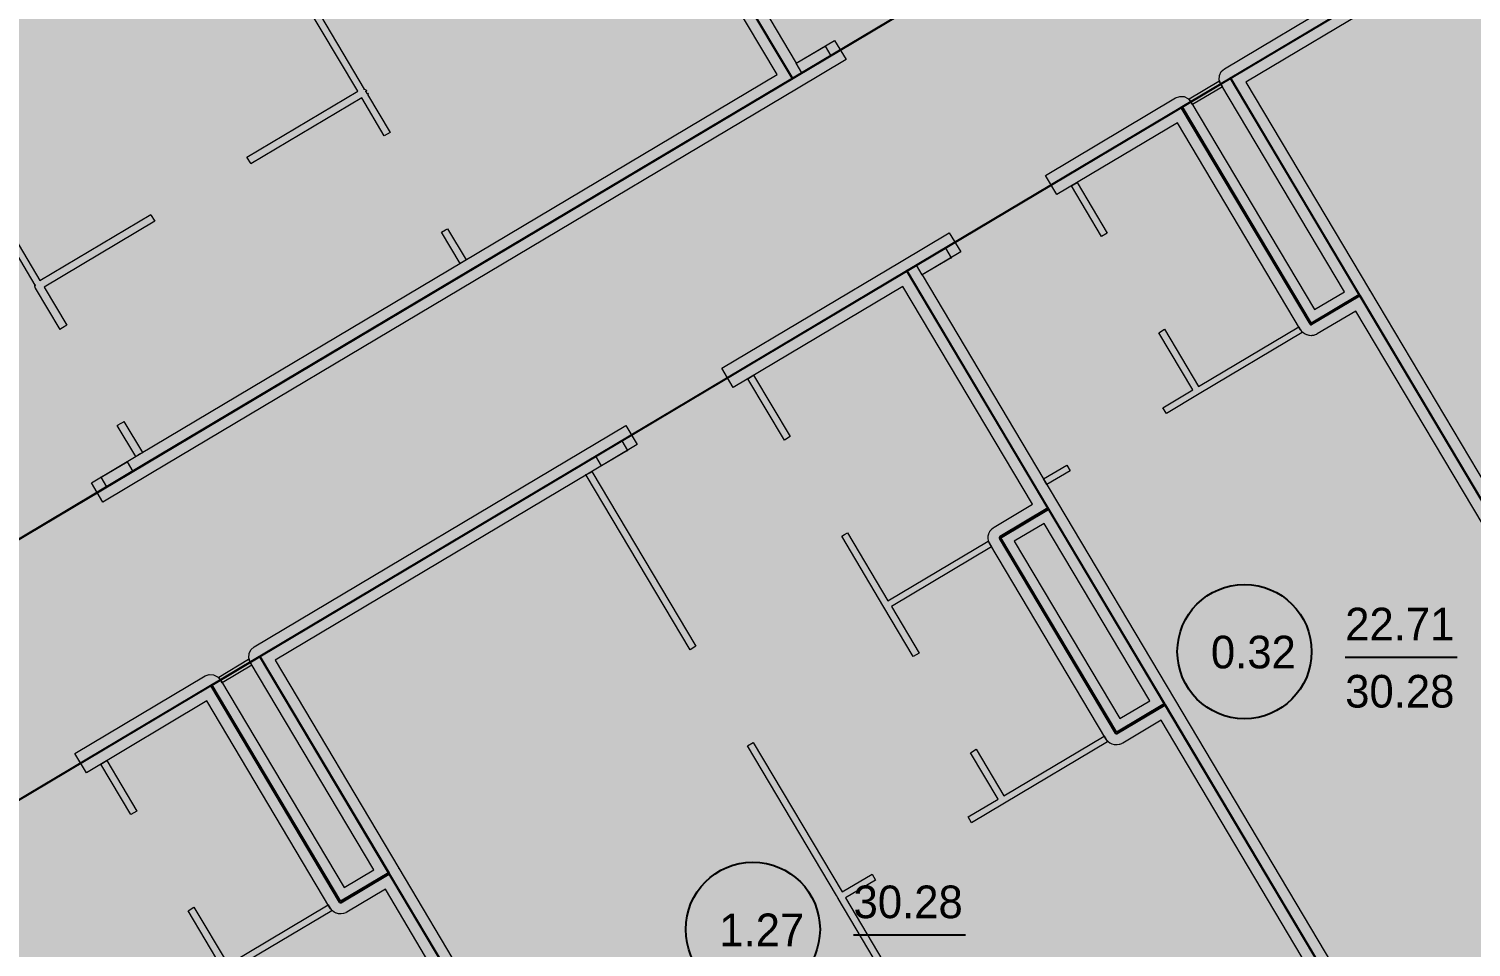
# Model space of a CAD drawing. Header units: millimetres. Extents: x 0 to 312583, y -208103 to 25097.
# Drawn here: x 129132 to 142020, y -152743 to -144542 of the extents above; entities that cross this region are included whole.
import ezdxf

# ---------------------------------------------------------------- set-up
doc = ezdxf.new("R2010")
doc.units = ezdxf.units.MM
doc.linetypes.add('Solid', pattern=[0])
for name, color, linetype, lineweight in [('Inner Walls', 5, 'Solid', 0), ('One-Bedroom Apartment', 1, 'Solid', 35), ('Room Objects', 47, 'Solid', 15), ('Room Walls', 47, 'Solid', 35), ('Service Area', 252, 'Solid', 25), ('Studio Apartment', 250, 'Solid', 25), ('Three-Bedroom Apartment', 151, 'Solid', 25), ('Two-Bedroom Apartment', 252, 'Solid', 25)]:
    doc.layers.add(name, color=color, linetype=linetype, lineweight=lineweight)
doc.styles.add('Dialog.plain', font='Dialog.plain')

msp = doc.modelspace()

# ---------------------------------------------------------------- hatches: boundary and pattern name
at = {"layer": 'One-Bedroom Apartment', "linetype": 'Solid', "lineweight": 25}
for points in [[(147364, -150995), (144473, -152716), (144473, -152716), (139869, -144983), (142759, -143262), (145650, -141540), (145650, -141540), (146911, -143658), (146911, -143658), (146481, -143914), (146480, -143915), (146479, -143917), (146478, -143919), (146477, -143920), (146477, -143922), (146477, -143924), (146477, -143926), (146478, -143928), (147514, -145668), (147515, -145669), (147517, -145671), (147518, -145672), (147520, -145672), (147522, -145673), (147524, -145673), (147526, -145672), (147528, -145671), (147957, -145416), (150254, -149274)], [(138691, -156158), (135801, -157879), (131196, -150146), (134087, -148425), (136978, -146704), (138239, -148822), (138239, -148822), (137809, -149078), (137808, -149079), (137806, -149080), (137805, -149082), (137805, -149084), (137804, -149086), (137805, -149088), (137805, -149089), (137806, -149091), (138842, -150831), (138843, -150833), (138844, -150834), (138846, -150835), (138848, -150836), (138850, -150836), (138852, -150836), (138854, -150835), (138855, -150835), (139285, -150579), (139285, -150579), (141582, -154437)]]:
    msp.add_hatch(color=250, dxfattribs=at).paths.add_polyline_path(points, flags=0)
at = {"layer": 'Room Objects', "linetype": 'Solid', "lineweight": 0}
for points in [[(136041, -144934), (135990, -144848), (135990, -144848), (136247, -144695), (136298, -144781), (136298, -144781)], [(137115, -146738), (137064, -146653), (137064, -146653), (137322, -146499), (137373, -146585), (137373, -146585), (137115, -146738)], [(134250, -148444), (134199, -148358), (134199, -148358), (134431, -148220), (134482, -148306), (134482, -148306)], [(130010, -148408), (130062, -148494), (130062, -148494), (129830, -148632), (129778, -148546), (129778, -148546)]]:
    msp.add_hatch(color=5, dxfattribs=at).paths.add_polyline_path(points, flags=0)
at = {"layer": 'Service Area', "linetype": 'Solid', "lineweight": 25}
for points in [[(161970, -129496), (162994, -131214), (128307, -151866), (127283, -150148)], [(139439, -145238), (139869, -144983), (139869, -144983), (141020, -146916), (140590, -147172)], [(138850, -150826), (137814, -149086), (138244, -148830), (139280, -150570)], [(130767, -150402), (131196, -150146), (132348, -152079), (131918, -152335)]]:
    msp.add_hatch(color=254, dxfattribs=at).paths.add_polyline_path(points, flags=0)
at = {"layer": 'Studio Apartment', "linetype": 'Solid', "lineweight": 25}
for points in [[(138407, -143525), (135955, -144985), (131351, -137252), (131351, -137252), (134241, -135531), (134241, -135531), (137689, -141322), (137260, -141578), (137258, -141579), (137257, -141581), (137256, -141582), (137255, -141584), (137255, -141586), (137255, -141588), (137255, -141590), (137256, -141592)], [(141025, -146924), (144473, -152716), (144473, -152716), (141582, -154437), (136978, -146704), (136978, -146704), (139430, -145244), (139430, -145244), (140581, -147177), (140583, -147178), (140584, -147180), (140586, -147181), (140588, -147181), (140590, -147182), (140591, -147182), (140593, -147181), (140595, -147180)], [(132353, -152088), (135801, -157879), (135801, -157879), (132910, -159600), (128306, -151867), (128307, -151866), (128307, -151866), (130758, -150407), (131909, -152340), (131910, -152342), (131912, -152343), (131914, -152344), (131915, -152345), (131917, -152345), (131919, -152345), (131921, -152344), (131923, -152344)]]:
    msp.add_hatch(color=252, dxfattribs=at).paths.add_polyline_path(points, flags=0)
at = {"layer": 'Two-Bedroom Apartment', "linetype": 'Solid', "lineweight": 25}
msp.add_hatch(color=151, dxfattribs=at).paths.add_polyline_path([(130173, -148427), (127283, -150148), (126022, -148031), (126022, -148031), (126451, -147775), (126453, -147774), (126454, -147772), (126455, -147770), (126456, -147769), (126456, -147767), (126456, -147765), (126456, -147763), (126455, -147761), (125419, -146021), (125418, -146020), (125416, -146018), (125414, -146017), (125413, -146017), (125411, -146016), (125409, -146016), (125407, -146017), (125405, -146018), (124975, -146274), (122678, -142415), (125569, -140694), (128460, -138973), (131351, -137252), (135955, -144985), (133064, -146706)], flags=0)

# ---------------------------------------------------------------- linework, layer by layer
at = {"layer": 'Inner Walls', "color": 47, "linetype": 'Solid', "lineweight": 15}
for p, q in [((131564, -137416), (135990, -144848)), ((135818, -144950), (131393, -137518)), ((139817, -144897), (142708, -143176)), ((143240, -143092), (140006, -145017)), ((135990, -144848), (136333, -144644)), ((136333, -144644), (136436, -144815)), ((136436, -144815), (136006, -145071)), ((133013, -146620), (135818, -144950)), ((139770, -144997), (139772, -144958)), ((139772, -144958), (139788, -144923)), ((139788, -144923), (139817, -144897)), ((136006, -145071), (130224, -148513)), ((139783, -145034), (139770, -144997)), ((140888, -146890), (139783, -145034)), ((140006, -145017), (141111, -146873)), ((138216, -145850), (139379, -145158)), ((139379, -145158), (139416, -145145)), ((139416, -145145), (139455, -145147)), ((139455, -145147), (139490, -145163)), ((139490, -145163), (139516, -145192)), ((139516, -145192), (140621, -147048)), ((139396, -145381), (138318, -146022)), ((140496, -147228), (139396, -145381)), ((138318, -146022), (138216, -145850)), ((136927, -146618), (137356, -146362)), ((137356, -146362), (137459, -146534)), ((137459, -146534), (137115, -146738)), ((130122, -148341), (133013, -146620)), ((135325, -147571), (136927, -146618)), ((137115, -146738), (138325, -148771)), ((136943, -146841), (135427, -147743)), ((138102, -148787), (136943, -146841)), ((140621, -147048), (140888, -146890)), ((141111, -146873), (144431, -152450)), ((140990, -147062), (140646, -147266)), ((144259, -152552), (140990, -147062)), ((140501, -147236), (140496, -147228)), ((140502, -147238), (140501, -147236)), ((140515, -147252), (140502, -147238)), ((140517, -147254), (140515, -147252)), ((140532, -147265), (140517, -147254)), ((140534, -147266), (140532, -147265)), ((140552, -147275), (140534, -147266)), ((140554, -147275), (140552, -147275)), ((140573, -147280), (140554, -147275)), ((140575, -147281), (140573, -147280)), ((140594, -147282), (140575, -147281)), ((140596, -147281), (140594, -147282)), ((140615, -147279), (140596, -147281)), ((140617, -147278), (140615, -147279)), ((140636, -147272), (140617, -147278)), ((140638, -147271), (140636, -147272)), ((140646, -147266), (140638, -147271)), ((135427, -147743), (135325, -147571)), ((131145, -150060), (134466, -148083)), ((134466, -148083), (134568, -148255)), ((134568, -148255), (134138, -148511)), ((129693, -148597), (130122, -148341)), ((129795, -148769), (129693, -148597)), ((130224, -148513), (129795, -148769)), ((134138, -148511), (131334, -150181)), ((137758, -148992), (138102, -148787)), ((138325, -148771), (139371, -150528)), ((138204, -148959), (137938, -149117)), ((139148, -150544), (138204, -148959)), ((137705, -149090), (137706, -149071)), ((137705, -149092), (137705, -149090)), ((137707, -149112), (137705, -149092)), ((137706, -149069), (137711, -149050)), ((137706, -149071), (137706, -149069)), ((137708, -149113), (137707, -149112)), ((137714, -149132), (137708, -149113)), ((137711, -149048), (137720, -149030)), ((137711, -149050), (137711, -149048)), ((137720, -149030), (137721, -149028)), ((137721, -149028), (137733, -149013)), ((137733, -149013), (137734, -149011)), ((137734, -149011), (137748, -148998)), ((137748, -148998), (137750, -148997)), ((137750, -148997), (137758, -148992)), ((137715, -149134), (137714, -149132)), ((137720, -149142), (137715, -149134)), ((138756, -150882), (137720, -149142)), ((137938, -149117), (138881, -150702)), ((131097, -150160), (131100, -150121)), ((131100, -150121), (131116, -150086)), ((131116, -150086), (131145, -150060)), ((131111, -150197), (131097, -150160)), ((132216, -152053), (131111, -150197)), ((131334, -150181), (132439, -152037)), ((129544, -151013), (130707, -150321)), ((130707, -150321), (130744, -150308)), ((130744, -150308), (130783, -150310)), ((130783, -150310), (130818, -150327)), ((130818, -150327), (130844, -150356)), ((130844, -150356), (131949, -152211)), ((139371, -150528), (141540, -154171)), ((130723, -150544), (129647, -151185)), ((131823, -152391), (130723, -150544)), ((138881, -150702), (139148, -150544)), ((139250, -150716), (138907, -150921)), ((141368, -154273), (139250, -150716)), ((138761, -150890), (138756, -150882)), ((138762, -150892), (138761, -150890)), ((138776, -150907), (138762, -150892)), ((138777, -150908), (138776, -150907)), ((138793, -150920), (138777, -150908)), ((129647, -151185), (129544, -151013)), ((138794, -150921), (138793, -150920)), ((138812, -150929), (138794, -150921)), ((138814, -150930), (138812, -150929)), ((138833, -150935), (138814, -150930)), ((138835, -150935), (138833, -150935)), ((138854, -150936), (138835, -150935)), ((138856, -150936), (138854, -150936)), ((138876, -150933), (138856, -150936)), ((138878, -150933), (138876, -150933)), ((138896, -150926), (138878, -150933)), ((138898, -150925), (138896, -150926)), ((138907, -150921), (138898, -150925)), ((131949, -152211), (132216, -152053)), ((132439, -152037), (135759, -157613)), ((132318, -152225), (131974, -152429)), ((135587, -157715), (132318, -152225)), ((131829, -152399), (131823, -152391)), ((131830, -152401), (131829, -152399)), ((131843, -152416), (131830, -152401)), ((131845, -152417), (131843, -152416)), ((131860, -152429), (131845, -152417)), ((131862, -152430), (131860, -152429)), ((131880, -152438), (131862, -152430)), ((131881, -152439), (131880, -152438)), ((131900, -152444), (131881, -152439)), ((131902, -152444), (131900, -152444)), ((131922, -152445), (131902, -152444)), ((131924, -152445), (131922, -152445)), ((131943, -152442), (131924, -152445)), ((131945, -152441), (131943, -152442)), ((131964, -152435), (131945, -152441)), ((131965, -152434), (131964, -152435)), ((131974, -152429), (131965, -152434))]:
    msp.add_line(p, q, dxfattribs=at)
for p in [(141111, -146873), (132439, -152037)]:
    msp.add_point(p, dxfattribs=at)
at = {"layer": 'One-Bedroom Apartment', "color": 250, "linetype": 'Solid', "lineweight": 25}
for p, q in [((139869, -144983), (142759, -143262)), ((144473, -152716), (139869, -144983)), ((134087, -148425), (136978, -146704)), ((136978, -146704), (138239, -148822)), ((131196, -150146), (134087, -148425)), ((138239, -148822), (137809, -149078)), ((137805, -149084), (137804, -149086)), ((137804, -149086), (137805, -149088)), ((137806, -149080), (137805, -149082)), ((137805, -149082), (137805, -149084)), ((137805, -149088), (137805, -149089)), ((137805, -149089), (137806, -149091)), ((137808, -149079), (137806, -149080)), ((137806, -149091), (138842, -150831)), ((137809, -149078), (137808, -149079)), ((135801, -157879), (131196, -150146)), ((138855, -150835), (139285, -150579)), ((139285, -150579), (141582, -154437)), ((138842, -150831), (138843, -150833)), ((138843, -150833), (138844, -150834)), ((138844, -150834), (138846, -150835)), ((138846, -150835), (138848, -150836)), ((138848, -150836), (138850, -150836)), ((138850, -150836), (138852, -150836)), ((138852, -150836), (138854, -150835)), ((138854, -150835), (138855, -150835))]:
    msp.add_line(p, q, dxfattribs=at)
for p in [(138239, -148822), (139285, -150579)]:
    msp.add_point(p, dxfattribs=at)
at = {"layer": 'Room Objects', "color": 0, "linetype": 'Solid', "lineweight": 0}
for p, q in [((135990, -144848), (136247, -144695)), ((136247, -144695), (136298, -144781)), ((136041, -144934), (135990, -144848)), ((136298, -144781), (136041, -144934)), ((137064, -146653), (137322, -146499)), ((137322, -146499), (137373, -146585)), ((137115, -146738), (137064, -146653)), ((137373, -146585), (137115, -146738)), ((134199, -148358), (134431, -148220)), ((134482, -148306), (134250, -148444)), ((134431, -148220), (134482, -148306)), ((129778, -148546), (130010, -148408)), ((130010, -148408), (130062, -148494)), ((134250, -148444), (134199, -148358)), ((129830, -148632), (129778, -148546)), ((130062, -148494), (129830, -148632))]:
    msp.add_line(p, q, dxfattribs=at)
for p in [(135990, -144848), (136298, -144781), (137064, -146653), (137373, -146585), (137115, -146738), (134482, -148306), (134199, -148358), (129778, -148546), (130062, -148494)]:
    msp.add_point(p, dxfattribs=at)
at = {"layer": 'Room Walls', "color": 47, "linetype": 'Solid', "lineweight": 9}
for p, q in [((128613, -139173), (132130, -145079)), ((132071, -145098), (128562, -139203)), ((129188, -146831), (127861, -144602)), ((127912, -144571), (129232, -146788)), ((131081, -145687), (132071, -145098)), ((132130, -145079), (132132, -145079)), ((132132, -145079), (132137, -145082)), ((132137, -145082), (132139, -145083)), ((132139, -145083), (132144, -145087)), ((132152, -145096), (132143, -145101)), ((132143, -145101), (132154, -145120)), ((132144, -145087), (132145, -145088)), ((132145, -145088), (132149, -145092)), ((132149, -145092), (132150, -145094)), ((132150, -145094), (132152, -145096)), ((132154, -145120), (132163, -145115)), ((132163, -145115), (132167, -145122)), ((139501, -145167), (139767, -145008)), ((139798, -145060), (139532, -145218)), ((139767, -145008), (139798, -145060)), ((132107, -145158), (131117, -145747)), ((132309, -145498), (132107, -145158)), ((132167, -145122), (132159, -145127)), ((132159, -145127), (132361, -145467)), ((139532, -145218), (139501, -145167)), ((132361, -145467), (132309, -145498)), ((131086, -145696), (131081, -145687)), ((131112, -145739), (131086, -145696)), ((131117, -145747), (131112, -145739)), ((138449, -145944), (138500, -145914)), ((138717, -146396), (138449, -145944)), ((138500, -145914), (138769, -146365)), ((129232, -146788), (130222, -146199)), ((130258, -146259), (129268, -146848)), ((130222, -146199), (130227, -146207)), ((130227, -146207), (130253, -146250)), ((130253, -146250), (130258, -146259)), ((132821, -146357), (132855, -146336)), ((132987, -146636), (132821, -146357)), ((132855, -146336), (132873, -146326)), ((132873, -146326), (133039, -146605)), ((138769, -146365), (138717, -146396)), ((133021, -146615), (132987, -146636)), ((133039, -146605), (133021, -146615)), ((129187, -146833), (129188, -146831)), ((129187, -146839), (129187, -146833)), ((129187, -146841), (129187, -146839)), ((129188, -146846), (129187, -146841)), ((129188, -146848), (129188, -146846)), ((129190, -146854), (129188, -146848)), ((129191, -146856), (129190, -146854)), ((129193, -146858), (129191, -146856)), ((129411, -147225), (129193, -146858)), ((129268, -146848), (129471, -147189)), ((129419, -147220), (129411, -147225)), ((129433, -147211), (129419, -147220)), ((129471, -147189), (129433, -147211)), ((139229, -147255), (139280, -147224)), ((139533, -147766), (139229, -147255)), ((139280, -147224), (139585, -147735)), ((139585, -147735), (140480, -147202)), ((140511, -147254), (139590, -147802)), ((140480, -147202), (140496, -147228)), ((140496, -147228), (140511, -147254)), ((135558, -147666), (135609, -147635)), ((135884, -148214), (135558, -147666)), ((135609, -147635), (135936, -148183)), ((139266, -147925), (139533, -147766)), ((139590, -147802), (139297, -147977)), ((139297, -147977), (139266, -147925)), ((129922, -148084), (129931, -148079)), ((129931, -148079), (129951, -148066)), ((129951, -148066), (129974, -148053)), ((129974, -148053), (129982, -148048)), ((129982, -148048), (130148, -148326)), ((130088, -148362), (129922, -148084)), ((135936, -148183), (135884, -148214)), ((130149, -148328), (130122, -148341)), ((130148, -148326), (130149, -148328)), ((130096, -148357), (130088, -148362)), ((130109, -148349), (130096, -148357)), ((130122, -148341), (130109, -148349)), ((138200, -148560), (138407, -148437)), ((138407, -148437), (138437, -148488)), ((134110, -148521), (134138, -148511)), ((134113, -148526), (134110, -148521)), ((135041, -150086), (134113, -148526)), ((134138, -148511), (134151, -148503)), ((134151, -148503), (134164, -148495)), ((134164, -148495), (135093, -150055)), ((138230, -148612), (138200, -148560)), ((138437, -148488), (138230, -148612)), ((136396, -149073), (136422, -149057)), ((136773, -149706), (136396, -149073)), ((136422, -149057), (136447, -149042)), ((136447, -149042), (136809, -149650)), ((136809, -149650), (137705, -149117)), ((137735, -149168), (136840, -149701)), ((137705, -149117), (137735, -149168)), ((137035, -150147), (136773, -149706)), ((136840, -149701), (137087, -150116)), ((135093, -150055), (135041, -150086)), ((137087, -150116), (137035, -150147)), ((130829, -150330), (131095, -150171)), ((131126, -150223), (130860, -150381)), ((131095, -150171), (131126, -150223)), ((130860, -150381), (130829, -150330)), ((135553, -150945), (135604, -150914)), ((135604, -150914), (136400, -152250)), ((137845, -151390), (138741, -150857)), ((138771, -150908), (137850, -151457)), ((138741, -150857), (138771, -150908)), ((136348, -152281), (135553, -150945)), ((137547, -151006), (137598, -150975)), ((137794, -151420), (137547, -151006)), ((137598, -150975), (137845, -151390)), ((129776, -151108), (129828, -151077)), ((130045, -151559), (129776, -151108)), ((129828, -151077), (130097, -151528)), ((137526, -151579), (137794, -151420)), ((130097, -151528), (130045, -151559)), ((137850, -151457), (137557, -151631)), ((137557, -151631), (137526, -151579)), ((136400, -152250), (136667, -152091)), ((136698, -152143), (136430, -152302)), ((136667, -152091), (136698, -152143)), ((136363, -152307), (136348, -152281)), ((138538, -155958), (136363, -152307)), ((136430, -152302), (138589, -155928)), ((130557, -152418), (130608, -152387)), ((130861, -152929), (130557, -152418)), ((130608, -152387), (130913, -152899)), ((130913, -152899), (131808, -152365)), ((131839, -152417), (130917, -152965)), ((131808, -152365), (131839, -152417))]:
    msp.add_line(p, q, dxfattribs=at)
for p in [(132130, -145079), (132143, -145101), (129188, -146831), (136363, -152307)]:
    msp.add_point(p, dxfattribs=at)
at = {"layer": 'Service Area', "color": 254, "linetype": 'Solid', "lineweight": 25}
for p, q in [((127283, -150148), (161970, -129496)), ((162994, -131214), (128307, -151866)), ((139439, -145238), (139869, -144983)), ((139869, -144983), (141020, -146916)), ((140590, -147172), (139439, -145238)), ((141020, -146916), (140590, -147172)), ((137814, -149086), (138244, -148830)), ((138244, -148830), (139280, -150570)), ((138850, -150826), (137814, -149086)), ((130767, -150402), (131196, -150146)), ((131196, -150146), (132348, -152079)), ((131918, -152335), (130767, -150402)), ((139280, -150570), (138850, -150826)), ((132348, -152079), (131918, -152335))]:
    msp.add_line(p, q, dxfattribs=at)
msp.add_point((139869, -144983), dxfattribs=at)
at = {"layer": 'Studio Apartment', "color": 252, "linetype": 'Solid', "lineweight": 25}
for p, q in [((135955, -144985), (131351, -137252)), ((138407, -143525), (135955, -144985)), ((136978, -146704), (139430, -145244)), ((139430, -145244), (140581, -147177)), ((141582, -154437), (136978, -146704)), ((140595, -147180), (141025, -146924)), ((141025, -146924), (144473, -152716)), ((140581, -147177), (140583, -147178)), ((140583, -147178), (140584, -147180)), ((140584, -147180), (140586, -147181)), ((140593, -147181), (140595, -147180)), ((140586, -147181), (140588, -147181)), ((140588, -147181), (140590, -147182)), ((140590, -147182), (140591, -147182)), ((140591, -147182), (140593, -147181)), ((128307, -151866), (130758, -150407)), ((130758, -150407), (131909, -152340)), ((131923, -152344), (132353, -152088)), ((132353, -152088), (135801, -157879)), ((131909, -152340), (131910, -152342)), ((131910, -152342), (131912, -152343)), ((131912, -152343), (131914, -152344)), ((131914, -152344), (131915, -152345)), ((131915, -152345), (131917, -152345)), ((131917, -152345), (131919, -152345)), ((131919, -152345), (131921, -152344)), ((131921, -152344), (131923, -152344))]:
    msp.add_line(p, q, dxfattribs=at)
for p in [(139430, -145244), (136978, -146704)]:
    msp.add_point(p, dxfattribs=at)
at = {"layer": 'Three-Bedroom Apartment', "color": 7, "linetype": 'Solid', "lineweight": 25}
for p, q in [((140895, -150153), (141895, -150153)), ((136502, -152634), (137502, -152634))]:
    msp.add_line(p, q, dxfattribs=at)
for centre in [(139995, -150103), (135602, -152584)]:
    msp.add_circle(centre, 600, dxfattribs=at)
at = {"layer": 'Two-Bedroom Apartment', "color": 151, "linetype": 'Solid', "lineweight": 25}
for p, q in [((131351, -137252), (135955, -144985)), ((135955, -144985), (133064, -146706)), ((133064, -146706), (130173, -148427)), ((130173, -148427), (127283, -150148))]:
    msp.add_line(p, q, dxfattribs=at)

# ---------------------------------------------------------------- texts
at = {"layer": 'Three-Bedroom Apartment', "color": 7, "linetype": 'Solid', "lineweight": 25, "style": 'Dialog.plain'}
for s, p in [('22.71', (140895, -150003)), ('0.32', (139695, -150253)), ('30.28', (140895, -150603)), ('30.28', (136502, -152484)), ('1.27', (135302, -152734))]:
    msp.add_text(s, height=291.6, dxfattribs=at).set_placement(p)

doc.saveas('drawing.dxf')
